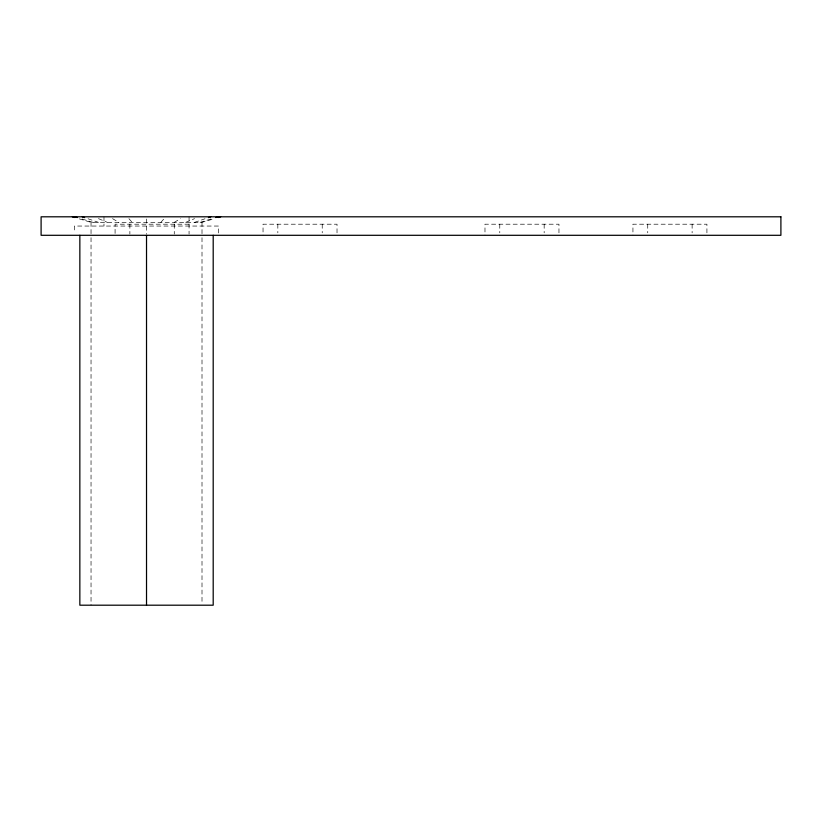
<?xml version="1.0" encoding="UTF-8"?>
<svg xmlns="http://www.w3.org/2000/svg" width="822" height="822" viewBox="0 0 822 822"><rect width="100%" height="100%" fill="white"/><g stroke="black" fill="none" stroke-linecap="round" stroke-linejoin="round"><path stroke-width="0.62" stroke-dasharray="4.11 3.08" d="M160.886 222.351L164.102 218.652M174.264 222.351L180.48 218.652M185.751 222.351L194.547 218.652M194.578 222.351L204.955 218.786M200.116 222.351L210.925 219.022M79.374 218.888L91.037 222.351L202.007 222.351L213.669 218.888M189.06 224.201L115.08 224.201L115.08 235.298M82.118 219.022L92.927 222.351M88.088 218.786L98.465 222.351M98.496 218.652L107.292 222.351M112.563 218.652L118.779 222.351M128.941 218.652L132.157 222.351M706.92 232.832L706.92 224.201L632.94 224.201L632.94 235.298M692.124 224.201L692.124 232.832M647.736 224.201L647.736 232.832M558.96 232.832L558.96 224.201L484.98 224.201L484.98 235.298M544.164 224.201L544.164 232.832M499.776 224.201L499.776 232.832M337.02 232.832L337.02 224.201L263.04 224.201L263.04 235.298M322.224 224.201L322.224 232.832M277.836 224.201L277.836 232.832M218.652 232.986L218.652 226.05L74.391 226.05L74.391 232.986M202.007 222.351L202.007 236.438M202.007 237.712L202.007 603.913M189.06 216.803L189.06 234.065M174.264 224.201L174.264 234.065M146.522 219.022L146.522 233.88M129.876 224.201L129.876 234.065M103.983 216.803L103.983 226.05M91.037 222.351L91.037 236.438M91.037 237.712L91.037 605.197"/><path stroke-width="1.23" d="M208.418 217.594L210.73 216.803M215.734 217.542L218.138 216.803M218.333 217.501L220.666 216.803M72.377 216.803L74.71 217.501M74.905 216.803L77.309 217.542M82.313 216.803L84.625 217.594M213.196 235.298L213.196 605.197L79.847 605.197L79.847 235.298M146.522 235.298L146.522 605.197M780.9 216.803L41.1 216.803L41.1 235.298L780.9 235.298L780.9 216.803"/></g></svg>
